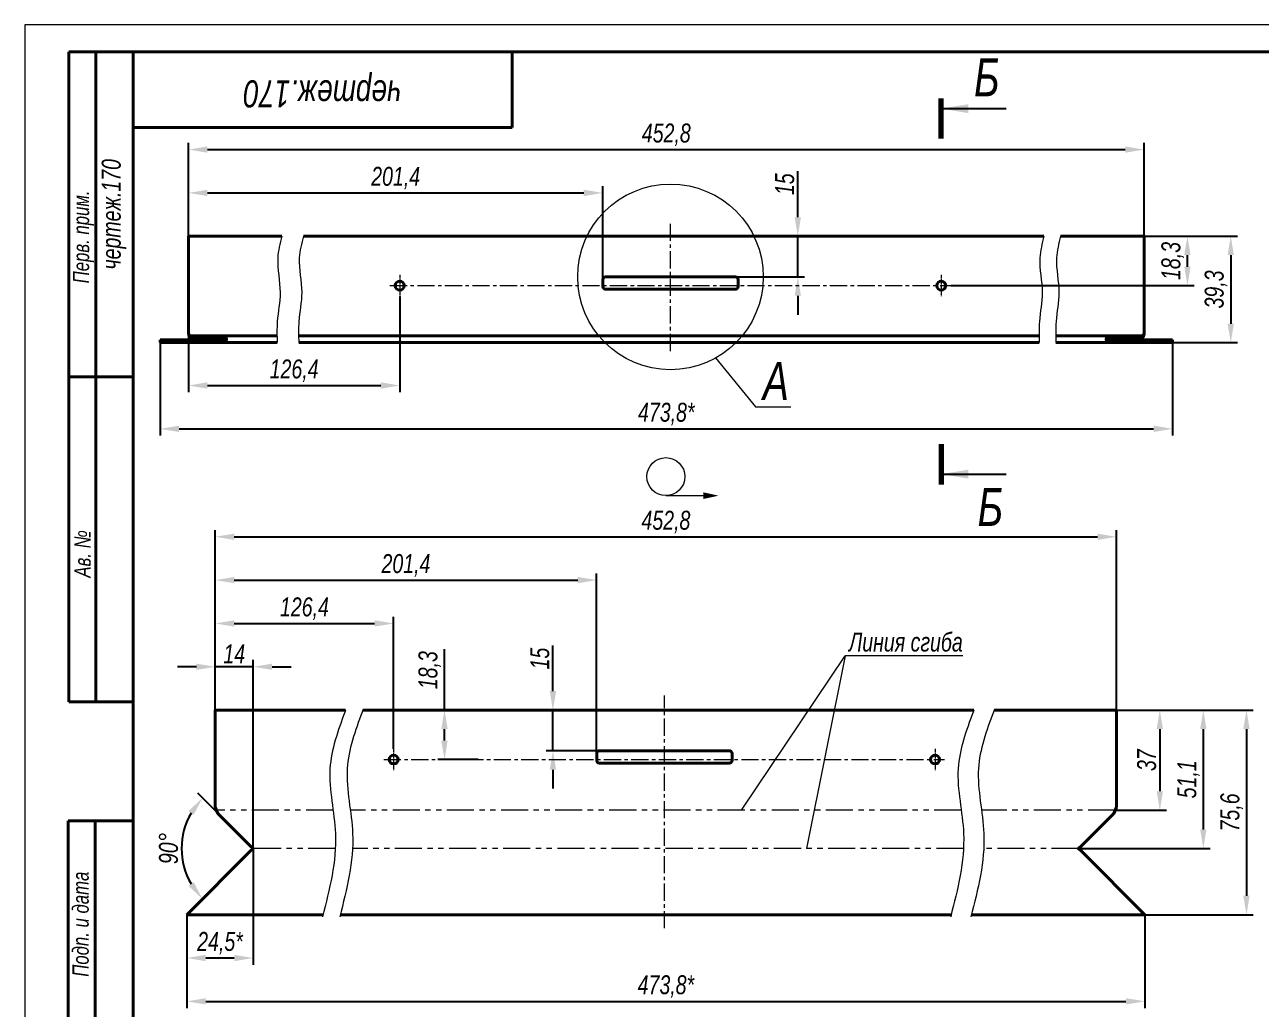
# Model space of a CAD drawing. Header units: millimetres. Extents: x 8428 to 17165, y -24193 to -22478.
# Drawn here: x 8427.6 to 8655.9, y -22659.7 to -22477.9 of the extents above; entities that cross this region are included whole.
import ezdxf

# ---------------------------------------------------------------- set-up
doc = ezdxf.new("R2010")
doc.units = ezdxf.units.MM
doc.linetypes.add('LT_04', pattern=[20, 10, -2, 2, -2, 2, -2])
doc.linetypes.add('LT_08', pattern=[10.16, 6.35, -1.27, 1.27, -1.27])
for name, color, linetype, lineweight in [('Layer_01', 3, 'Continuous', 13), ('Layer_02', 5, 'LT_04', 13), ('Layer_05', 7, 'Continuous', 40), ('Layer_08', 1, 'Continuous', 15), ('Layer_09', 6, 'Continuous', 15), ('Layer_15', 7, 'Continuous', 40), ('Layer_20', 8, 'Continuous', 20)]:
    doc.layers.add(name, color=color, linetype=linetype, lineweight=lineweight)
doc.styles.add('Style_01', font='ARIALNI.TTF', dxfattribs={"width": 0.9, "height": 3.5})
doc.dimstyles.new('DimStyle_05', dxfattribs={"dimtxt": 3.5, "dimasz": 3.5, "dimexe": 1.25, "dimexo": 0, "dimtad": 1, "dimlfac": 2, "dimtxsty": 'Style_01', "dimcen": 0, "dimazin": 3, "dimtfac": 1, "dimtmove": 0, "dimatfit": 3})

# ---------------------------------------------------------------- blocks, each defined once
blk = doc.blocks.new('Block_146')
at = {"layer": 'Layer_05', "linetype": 'Continuous', "lineweight": 15}
for p, q in [((0, 297.18), (0, 0.18)), ((420, 297.18), (0, 297.18))]:
    blk.add_line(p, q, dxfattribs=at)
at = {"layer": 'Layer_05', "linetype": 'Continuous'}
for p, q in [((415, 292.18), (8.12, 292.18)), ((8.12, 172.18), (8.12, 292.18)), ((13.12, 172.18), (13.12, 292.18)), ((20, 292.18), (20, 5.18)), ((90, 292.18), (90, 278.18)), ((20, 278.18), (90, 278.18)), ((8.12, 232.18), (20, 232.18)), ((8.12, 172.18), (20, 172.18)), ((8, 5.18), (8, 150.18)), ((8, 150.18), (20, 150.18)), ((13, 5.18), (13, 150.18))]:
    blk.add_line(p, q, dxfattribs=at)
at = {"layer": 'Layer_05', "linetype": 'Continuous', "style": 'Style_01', "width": 0.9}
for s, p in [('Перв. прим.', (11.89, 249.43)), ('Ав. №', (12.16, 195.1)), ('Подп. и дата', (11.81, 121.4))]:
    blk.add_text(s, height=3, rotation=90, dxfattribs=at).set_placement(p)
blk = doc.blocks.new('*D994')
at = {"layer": 'Defpoints', "color": 0, "ltscale": 0.5, "transparency": 16777216}
for p in [(8463.26, -22623.52), (8456.99, -22626.58), (8469.16, -22629.42), (8469.16, -22630.57), (8457.51, -22642.22)]:
    blk.add_point(p, dxfattribs=at)
at = {"layer": 'Layer_08', "color": 0, "lineweight": -2, "ltscale": 0.5, "transparency": 16777216}
blk.add_line((8463.26, -22623.52), (8459.52, -22619.78), dxfattribs=at)
blk.add_arc((8469.73, -22629.99), 13.19, 150.2436, 209.7564, dxfattribs=at)
at = {"layer": 'Layer_08', "color": 0, "ltscale": 0.5, "transparency": 16777216}
for points in [[(8457.81, -22623.09), (8458.74, -22623.8), (8460.4, -22620.66)], [(8458.74, -22636.19), (8457.81, -22636.9), (8460.4, -22639.32)]]:
    blk.add_solid(points, dxfattribs=at)
at = {"layer": 'Layer_08', "color": 0, "ltscale": 0.5, "transparency": 16777216, "insert": (8454.13, -22629.99), "char_height": 3.5, "attachment_point": 5, "rotation": 90, "style": 'Style_01'}
blk.add_mtext('90°', dxfattribs=at)
blk = doc.blocks.new('*D995')
at = {"layer": 'Defpoints', "color": 0, "ltscale": 0.5, "transparency": 16777216}
for p in [(8469.76, -22629.99), (8457.51, -22642.22), (8457.51, -22650.22)]:
    blk.add_point(p, dxfattribs=at)
at = {"layer": 'Layer_08', "color": 0, "lineweight": -2, "ltscale": 0.5, "transparency": 16777216}
for p, q in [((8469.76, -22629.99), (8469.76, -22651.47)), ((8457.51, -22642.22), (8457.51, -22651.47)), ((8466.26, -22650.22), (8461.01, -22650.22))]:
    blk.add_line(p, q, dxfattribs=at)
at = {"layer": 'Layer_08', "color": 0, "ltscale": 0.5, "transparency": 16777216}
for points in [[(8461.01, -22649.63), (8461.01, -22650.8), (8457.51, -22650.22)], [(8466.26, -22649.63), (8466.26, -22650.8), (8469.76, -22650.22)]]:
    blk.add_solid(points, dxfattribs=at)
at = {"layer": 'Layer_08', "color": 0, "ltscale": 0.5, "transparency": 16777216, "insert": (8463.63, -22647.48), "char_height": 3.5, "attachment_point": 5, "style": 'Style_01'}
blk.add_mtext('24,5*', dxfattribs=at)
blk = doc.blocks.new('*D996')
at = {"layer": 'Defpoints', "color": 0, "ltscale": 0.5, "transparency": 16777216}
for p in [(8457.51, -22642.22), (8634.45, -22642.22), (8634.45, -22658.22)]:
    blk.add_point(p, dxfattribs=at)
at = {"layer": 'Layer_08', "color": 0, "lineweight": -2, "ltscale": 0.5, "transparency": 16777216}
for p, q in [((8457.51, -22642.22), (8457.51, -22659.47)), ((8634.45, -22642.22), (8634.45, -22659.47)), ((8461.01, -22658.22), (8630.95, -22658.22))]:
    blk.add_line(p, q, dxfattribs=at)
at = {"layer": 'Layer_08', "color": 0, "ltscale": 0.5, "transparency": 16777216}
for points in [[(8461.01, -22657.63), (8461.01, -22658.8), (8457.51, -22658.22)], [(8630.95, -22657.63), (8630.95, -22658.8), (8634.45, -22658.22)]]:
    blk.add_solid(points, dxfattribs=at)
at = {"layer": 'Layer_08', "color": 0, "ltscale": 0.5, "transparency": 16777216, "insert": (8545.98, -22655.48), "char_height": 3.5, "attachment_point": 5, "style": 'Style_01'}
blk.add_mtext('473,8*', dxfattribs=at)
blk = doc.blocks.new('*D997')
at = {"layer": 'Defpoints', "color": 0, "ltscale": 0.5, "transparency": 16777216}
for p in [(8462.76, -22596.44), (8462.76, -22604.44), (8469.76, -22629.99)]:
    blk.add_point(p, dxfattribs=at)
at = {"layer": 'Layer_08', "color": 0, "lineweight": -2, "ltscale": 0.5, "transparency": 16777216}
for p, q in [((8459.26, -22596.44), (8455.76, -22596.44)), ((8462.76, -22604.44), (8462.76, -22595.19)), ((8469.76, -22596.44), (8462.76, -22596.44)), ((8469.76, -22629.99), (8469.76, -22595.19)), ((8473.26, -22596.44), (8476.76, -22596.44))]:
    blk.add_line(p, q, dxfattribs=at)
at = {"layer": 'Layer_08', "color": 0, "ltscale": 0.5, "transparency": 16777216}
for points in [[(8459.26, -22595.86), (8459.26, -22597.02), (8462.76, -22596.44)], [(8473.26, -22595.86), (8473.26, -22597.02), (8469.76, -22596.44)]]:
    blk.add_solid(points, dxfattribs=at)
at = {"layer": 'Layer_08', "color": 0, "ltscale": 0.5, "transparency": 16777216, "insert": (8466.26, -22594.06), "char_height": 3.5, "attachment_point": 5, "style": 'Style_01'}
blk.add_mtext('14', dxfattribs=at)
blk = doc.blocks.new('*D998')
at = {"layer": 'Defpoints', "color": 0, "ltscale": 0.5, "transparency": 16777216}
for p in [(8629.2, -22572.44), (8462.76, -22604.44), (8629.2, -22604.44)]:
    blk.add_point(p, dxfattribs=at)
at = {"layer": 'Layer_08', "color": 0, "lineweight": -2, "ltscale": 0.5, "transparency": 16777216}
for p, q in [((8462.76, -22604.44), (8462.76, -22571.19)), ((8629.2, -22604.44), (8629.2, -22571.19)), ((8466.26, -22572.44), (8625.7, -22572.44))]:
    blk.add_line(p, q, dxfattribs=at)
at = {"layer": 'Layer_08', "color": 0, "ltscale": 0.5, "transparency": 16777216}
for points in [[(8466.26, -22571.86), (8466.26, -22573.02), (8462.76, -22572.44)], [(8625.7, -22571.86), (8625.7, -22573.02), (8629.2, -22572.44)]]:
    blk.add_solid(points, dxfattribs=at)
at = {"layer": 'Layer_08', "color": 0, "ltscale": 0.5, "transparency": 16777216, "insert": (8545.98, -22569.71), "char_height": 3.5, "attachment_point": 5, "style": 'Style_01'}
blk.add_mtext('452,8', dxfattribs=at)
blk = doc.blocks.new('*D999')
at = {"layer": 'Defpoints', "color": 0, "ltscale": 0.5, "transparency": 16777216}
for p in [(8629.2, -22604.44), (8628.74, -22622.93), (8637.2, -22622.93)]:
    blk.add_point(p, dxfattribs=at)
at = {"layer": 'Layer_08', "color": 0, "lineweight": -2, "ltscale": 0.5, "transparency": 16777216}
for p, q in [((8629.2, -22604.44), (8638.45, -22604.44)), ((8637.2, -22607.94), (8637.2, -22619.43)), ((8628.74, -22622.93), (8638.45, -22622.93))]:
    blk.add_line(p, q, dxfattribs=at)
at = {"layer": 'Layer_08', "color": 0, "ltscale": 0.5, "transparency": 16777216}
for points in [[(8636.61, -22607.94), (8637.78, -22607.94), (8637.2, -22604.44)], [(8636.61, -22619.43), (8637.78, -22619.43), (8637.2, -22622.93)]]:
    blk.add_solid(points, dxfattribs=at)
at = {"layer": 'Layer_08', "color": 0, "ltscale": 0.5, "transparency": 16777216, "insert": (8634.78, -22613.69), "char_height": 3.5, "attachment_point": 5, "rotation": 90, "style": 'Style_01'}
blk.add_mtext('37', dxfattribs=at)
blk = doc.blocks.new('*D1000')
at = {"layer": 'Defpoints', "color": 0, "ltscale": 0.5, "transparency": 16777216}
for p in [(8620.73, -22604.44), (8621.94, -22629.99), (8645.23, -22629.99)]:
    blk.add_point(p, dxfattribs=at)
at = {"layer": 'Layer_08', "color": 0, "lineweight": -2, "ltscale": 0.5, "transparency": 16777216}
for p, q in [((8620.73, -22604.44), (8646.48, -22604.44)), ((8645.23, -22607.94), (8645.23, -22626.49)), ((8621.94, -22629.99), (8646.48, -22629.99))]:
    blk.add_line(p, q, dxfattribs=at)
at = {"layer": 'Layer_08', "color": 0, "ltscale": 0.5, "transparency": 16777216}
for points in [[(8644.65, -22607.94), (8645.81, -22607.94), (8645.23, -22604.44)], [(8644.65, -22626.49), (8645.81, -22626.49), (8645.23, -22629.99)]]:
    blk.add_solid(points, dxfattribs=at)
at = {"layer": 'Layer_08', "color": 0, "ltscale": 0.5, "transparency": 16777216, "insert": (8642.5, -22617.22), "char_height": 3.5, "attachment_point": 5, "rotation": 90, "style": 'Style_01'}
blk.add_mtext('51,1', dxfattribs=at)
blk = doc.blocks.new('*D1001')
at = {"layer": 'Defpoints', "color": 0, "ltscale": 0.5, "transparency": 16777216}
for p in [(8621.22, -22604.44), (8623.29, -22642.22), (8653.2, -22642.22)]:
    blk.add_point(p, dxfattribs=at)
at = {"layer": 'Layer_08', "color": 0, "lineweight": -2, "ltscale": 0.5, "transparency": 16777216}
for p, q in [((8621.22, -22604.44), (8654.45, -22604.44)), ((8653.2, -22607.94), (8653.2, -22638.72)), ((8623.29, -22642.22), (8654.45, -22642.22))]:
    blk.add_line(p, q, dxfattribs=at)
at = {"layer": 'Layer_08', "color": 0, "ltscale": 0.5, "transparency": 16777216}
for points in [[(8652.61, -22607.94), (8653.78, -22607.94), (8653.2, -22604.44)], [(8652.61, -22638.72), (8653.78, -22638.72), (8653.2, -22642.22)]]:
    blk.add_solid(points, dxfattribs=at)
at = {"layer": 'Layer_08', "color": 0, "ltscale": 0.5, "transparency": 16777216, "insert": (8650.46, -22623.33), "char_height": 3.5, "attachment_point": 5, "rotation": 90, "style": 'Style_01'}
blk.add_mtext('75,6', dxfattribs=at)
blk = doc.blocks.new('*D1002')
at = {"layer": 'Defpoints', "color": 0, "ltscale": 0.5, "transparency": 16777216}
for p in [(8462.76, -22589.03), (8495.69, -22588.44), (8495.69, -22611.58)]:
    blk.add_point(p, dxfattribs=at)
at = {"layer": 'Layer_08', "color": 0, "lineweight": -2, "ltscale": 0.5, "transparency": 16777216}
for p, q in [((8462.76, -22589.03), (8462.76, -22587.19)), ((8495.69, -22611.58), (8495.69, -22587.19)), ((8466.26, -22588.44), (8492.19, -22588.44))]:
    blk.add_line(p, q, dxfattribs=at)
at = {"layer": 'Layer_08', "color": 0, "ltscale": 0.5, "transparency": 16777216}
for points in [[(8466.26, -22587.86), (8466.26, -22589.02), (8462.76, -22588.44)], [(8492.19, -22587.86), (8492.19, -22589.02), (8495.69, -22588.44)]]:
    blk.add_solid(points, dxfattribs=at)
at = {"layer": 'Layer_08', "color": 0, "ltscale": 0.5, "transparency": 16777216, "insert": (8479.22, -22585.71), "char_height": 3.5, "attachment_point": 5, "style": 'Style_01'}
blk.add_mtext('126,4', dxfattribs=at)
blk = doc.blocks.new('*D1003')
at = {"layer": 'Defpoints', "color": 0, "ltscale": 0.5, "transparency": 16777216}
for p in [(8533.19, -22580.44), (8462.76, -22586.11), (8533.19, -22613.09)]:
    blk.add_point(p, dxfattribs=at)
at = {"layer": 'Layer_08', "color": 0, "lineweight": -2, "ltscale": 0.5, "transparency": 16777216}
for p, q in [((8462.76, -22586.11), (8462.76, -22579.19)), ((8466.26, -22580.44), (8529.69, -22580.44)), ((8533.19, -22613.09), (8533.19, -22579.19))]:
    blk.add_line(p, q, dxfattribs=at)
at = {"layer": 'Layer_08', "color": 0, "ltscale": 0.5, "transparency": 16777216}
for points in [[(8466.26, -22579.86), (8466.26, -22581.02), (8462.76, -22580.44)], [(8529.69, -22579.86), (8529.69, -22581.02), (8533.19, -22580.44)]]:
    blk.add_solid(points, dxfattribs=at)
at = {"layer": 'Layer_08', "color": 0, "ltscale": 0.5, "transparency": 16777216, "insert": (8497.97, -22577.71), "char_height": 3.5, "attachment_point": 5, "style": 'Style_01'}
blk.add_mtext('201,4', dxfattribs=at)
blk = doc.blocks.new('*D1004')
at = {"layer": 'Defpoints', "color": 0, "ltscale": 0.5, "transparency": 16777216}
for p in [(8518.85, -22604.44), (8525.11, -22604.44), (8553.53, -22611.94)]:
    blk.add_point(p, dxfattribs=at)
at = {"layer": 'Layer_08', "color": 0, "lineweight": -2, "ltscale": 0.5, "transparency": 16777216}
for p, q in [((8525.11, -22600.94), (8525.11, -22592.54)), ((8518.85, -22604.44), (8526.36, -22604.44)), ((8525.11, -22611.94), (8525.11, -22604.44)), ((8553.53, -22611.94), (8523.86, -22611.94)), ((8525.11, -22615.44), (8525.11, -22618.94))]:
    blk.add_line(p, q, dxfattribs=at)
at = {"layer": 'Layer_08', "color": 0, "ltscale": 0.5, "transparency": 16777216}
for points in [[(8524.53, -22600.94), (8525.7, -22600.94), (8525.11, -22604.44)], [(8524.53, -22615.44), (8525.7, -22615.44), (8525.11, -22611.94)]]:
    blk.add_solid(points, dxfattribs=at)
at = {"layer": 'Layer_08', "color": 0, "ltscale": 0.5, "transparency": 16777216, "insert": (8522.7, -22594.93), "char_height": 3.5, "attachment_point": 5, "rotation": 90, "style": 'Style_01'}
blk.add_mtext('15', dxfattribs=at)
blk = doc.blocks.new('*D1005')
at = {"layer": 'Defpoints', "color": 0, "ltscale": 0.5, "transparency": 16777216}
for p in [(8505.09, -22604.44), (8511.06, -22604.44), (8511.29, -22613.57)]:
    blk.add_point(p, dxfattribs=at)
at = {"layer": 'Layer_08', "color": 0, "lineweight": -2, "ltscale": 0.5, "transparency": 16777216}
for p, q in [((8505.09, -22604.44), (8505.09, -22593.2)), ((8511.06, -22604.44), (8503.84, -22604.44)), ((8505.09, -22610.07), (8505.09, -22607.94)), ((8511.29, -22613.57), (8503.84, -22613.57))]:
    blk.add_line(p, q, dxfattribs=at)
at = {"layer": 'Layer_08', "color": 0, "ltscale": 0.5, "transparency": 16777216}
for points in [[(8504.5, -22607.94), (8505.67, -22607.94), (8505.09, -22604.44)], [(8504.5, -22610.07), (8505.67, -22610.07), (8505.09, -22613.57)]]:
    blk.add_solid(points, dxfattribs=at)
at = {"layer": 'Layer_08', "color": 0, "ltscale": 0.5, "transparency": 16777216, "insert": (8502.35, -22597.07), "char_height": 3.5, "attachment_point": 5, "rotation": 90, "style": 'Style_01'}
blk.add_mtext('18,3', dxfattribs=at)
blk = doc.blocks.new('*D1006')
at = {"layer": 'Defpoints', "color": 0, "ltscale": 0.5, "transparency": 16777216}
for p in [(8630.09, -22516.94), (8642.3, -22516.94), (8598.58, -22526.07)]:
    blk.add_point(p, dxfattribs=at)
at = {"layer": 'Layer_08', "color": 0, "lineweight": -2, "ltscale": 0.5, "transparency": 16777216}
for p, q in [((8630.09, -22516.94), (8643.55, -22516.94)), ((8642.3, -22522.57), (8642.3, -22520.44)), ((8598.58, -22526.07), (8643.55, -22526.07))]:
    blk.add_line(p, q, dxfattribs=at)
at = {"layer": 'Layer_08', "color": 0, "ltscale": 0.5, "transparency": 16777216}
for points in [[(8641.71, -22520.44), (8642.88, -22520.44), (8642.3, -22516.94)], [(8641.71, -22522.57), (8642.88, -22522.57), (8642.3, -22526.07)]]:
    blk.add_solid(points, dxfattribs=at)
at = {"layer": 'Layer_08', "color": 0, "ltscale": 0.5, "transparency": 16777216, "insert": (8639.56, -22521.51), "char_height": 3.5, "attachment_point": 5, "rotation": 90, "style": 'Style_01'}
blk.add_mtext('18,3', dxfattribs=at)
blk = doc.blocks.new('*D1007')
at = {"layer": 'Defpoints', "color": 0, "ltscale": 0.5, "transparency": 16777216}
for p in [(8634.3, -22516.94), (8639.55, -22536.59), (8650.3, -22536.59)]:
    blk.add_point(p, dxfattribs=at)
at = {"layer": 'Layer_08', "color": 0, "lineweight": -2, "ltscale": 0.5, "transparency": 16777216}
for p, q in [((8634.3, -22516.94), (8651.55, -22516.94)), ((8650.3, -22520.44), (8650.3, -22533.09)), ((8639.55, -22536.59), (8651.55, -22536.59))]:
    blk.add_line(p, q, dxfattribs=at)
at = {"layer": 'Layer_08', "color": 0, "ltscale": 0.5, "transparency": 16777216}
for points in [[(8649.71, -22520.44), (8650.88, -22520.44), (8650.3, -22516.94)], [(8649.71, -22533.09), (8650.88, -22533.09), (8650.3, -22536.59)]]:
    blk.add_solid(points, dxfattribs=at)
at = {"layer": 'Layer_08', "color": 0, "ltscale": 0.5, "transparency": 16777216, "insert": (8647.56, -22526.77), "char_height": 3.5, "attachment_point": 5, "rotation": 90, "style": 'Style_01'}
blk.add_mtext('39,3', dxfattribs=at)
blk = doc.blocks.new('*D1008')
at = {"layer": 'Defpoints', "color": 0, "ltscale": 0.5, "transparency": 16777216}
for p in [(8496.82, -22528.06), (8457.81, -22529.86), (8496.82, -22544.51)]:
    blk.add_point(p, dxfattribs=at)
at = {"layer": 'Layer_08', "color": 0, "lineweight": -2, "ltscale": 0.5, "transparency": 16777216}
for p, q in [((8496.82, -22528.06), (8496.82, -22545.76)), ((8457.81, -22529.86), (8457.81, -22545.76)), ((8461.31, -22544.51), (8493.32, -22544.51))]:
    blk.add_line(p, q, dxfattribs=at)
at = {"layer": 'Layer_08', "color": 0, "ltscale": 0.5, "transparency": 16777216}
for points in [[(8461.31, -22543.92), (8461.31, -22545.09), (8457.81, -22544.51)], [(8493.32, -22543.92), (8493.32, -22545.09), (8496.82, -22544.51)]]:
    blk.add_solid(points, dxfattribs=at)
at = {"layer": 'Layer_08', "color": 0, "ltscale": 0.5, "transparency": 16777216, "insert": (8477.32, -22541.77), "char_height": 3.5, "attachment_point": 5, "style": 'Style_01'}
blk.add_mtext('126,4', dxfattribs=at)
blk = doc.blocks.new('*D1009')
at = {"layer": 'Defpoints', "color": 0, "ltscale": 0.5, "transparency": 16777216}
for p in [(8452.56, -22536.59), (8639.55, -22536.59), (8639.55, -22552.51)]:
    blk.add_point(p, dxfattribs=at)
at = {"layer": 'Layer_08', "color": 0, "lineweight": -2, "ltscale": 0.5, "transparency": 16777216}
for p, q in [((8452.56, -22536.59), (8452.56, -22553.76)), ((8639.55, -22536.59), (8639.55, -22553.76)), ((8456.06, -22552.51), (8636.05, -22552.51))]:
    blk.add_line(p, q, dxfattribs=at)
at = {"layer": 'Layer_08', "color": 0, "ltscale": 0.5, "transparency": 16777216}
for points in [[(8456.06, -22551.92), (8456.06, -22553.09), (8452.56, -22552.51)], [(8636.05, -22551.92), (8636.05, -22553.09), (8639.55, -22552.51)]]:
    blk.add_solid(points, dxfattribs=at)
at = {"layer": 'Layer_08', "color": 0, "ltscale": 0.5, "transparency": 16777216, "insert": (8546.05, -22549.77), "char_height": 3.5, "attachment_point": 5, "style": 'Style_01'}
blk.add_mtext('473,8*', dxfattribs=at)
blk = doc.blocks.new('*D1010')
at = {"layer": 'Defpoints', "color": 0, "ltscale": 0.5, "transparency": 16777216}
for p in [(8634.3, -22500.94), (8457.81, -22516.94), (8634.3, -22516.94)]:
    blk.add_point(p, dxfattribs=at)
at = {"layer": 'Layer_08', "color": 0, "lineweight": -2, "ltscale": 0.5, "transparency": 16777216}
for p, q in [((8457.81, -22516.94), (8457.81, -22499.69)), ((8461.31, -22500.94), (8630.8, -22500.94)), ((8634.3, -22516.94), (8634.3, -22499.69))]:
    blk.add_line(p, q, dxfattribs=at)
at = {"layer": 'Layer_08', "color": 0, "ltscale": 0.5, "transparency": 16777216}
for points in [[(8461.31, -22500.36), (8461.31, -22501.53), (8457.81, -22500.94)], [(8630.8, -22500.36), (8630.8, -22501.53), (8634.3, -22500.94)]]:
    blk.add_solid(points, dxfattribs=at)
at = {"layer": 'Layer_08', "color": 0, "ltscale": 0.5, "transparency": 16777216, "insert": (8546.05, -22498.21), "char_height": 3.5, "attachment_point": 5, "style": 'Style_01'}
blk.add_mtext('452,8', dxfattribs=at)
blk = doc.blocks.new('*D1011')
at = {"layer": 'Defpoints', "color": 0, "ltscale": 0.5, "transparency": 16777216}
for p in [(8534.32, -22508.94), (8457.81, -22516.94), (8534.32, -22525.59)]:
    blk.add_point(p, dxfattribs=at)
at = {"layer": 'Layer_08', "color": 0, "lineweight": -2, "ltscale": 0.5, "transparency": 16777216}
for p, q in [((8457.81, -22516.94), (8457.81, -22507.69)), ((8534.32, -22525.59), (8534.32, -22507.69)), ((8461.31, -22508.94), (8530.82, -22508.94))]:
    blk.add_line(p, q, dxfattribs=at)
at = {"layer": 'Layer_08', "color": 0, "ltscale": 0.5, "transparency": 16777216}
for points in [[(8461.31, -22508.36), (8461.31, -22509.53), (8457.81, -22508.94)], [(8530.82, -22508.36), (8530.82, -22509.53), (8534.32, -22508.94)]]:
    blk.add_solid(points, dxfattribs=at)
at = {"layer": 'Layer_08', "color": 0, "ltscale": 0.5, "transparency": 16777216, "insert": (8496.07, -22506.21), "char_height": 3.5, "attachment_point": 5, "style": 'Style_01'}
blk.add_mtext('201,4', dxfattribs=at)
blk = doc.blocks.new('*D1012')
at = {"layer": 'Defpoints', "color": 0, "ltscale": 0.5, "transparency": 16777216}
for p in [(8570.34, -22516.94), (8573.26, -22516.94), (8556.99, -22524.44)]:
    blk.add_point(p, dxfattribs=at)
at = {"layer": 'Layer_08', "color": 0, "lineweight": -2, "ltscale": 0.5, "transparency": 16777216}
for p, q in [((8570.34, -22513.44), (8570.34, -22504.95)), ((8573.26, -22516.94), (8569.09, -22516.94)), ((8570.34, -22524.44), (8570.34, -22516.94)), ((8556.99, -22524.44), (8571.59, -22524.44)), ((8570.34, -22527.94), (8570.34, -22531.44))]:
    blk.add_line(p, q, dxfattribs=at)
at = {"layer": 'Layer_08', "color": 0, "ltscale": 0.5, "transparency": 16777216}
for points in [[(8569.76, -22513.44), (8570.92, -22513.44), (8570.34, -22516.94)], [(8569.76, -22527.94), (8570.92, -22527.94), (8570.34, -22524.44)]]:
    blk.add_solid(points, dxfattribs=at)
at = {"layer": 'Layer_08', "color": 0, "ltscale": 0.5, "transparency": 16777216, "insert": (8567.93, -22507.34), "char_height": 3.5, "attachment_point": 5, "rotation": 90, "style": 'Style_01'}
blk.add_mtext('15', dxfattribs=at)

msp = doc.modelspace()

# ---------------------------------------------------------------- linework, layer by layer
at = {"layer": 'Layer_01'}
msp.add_line((8545.9761, -22564.8379), (8552.8798, -22564.8454), dxfattribs=at)
msp.add_circle((8545.9761, -22561.3328), 3.5051, dxfattribs=at)
msp.add_solid([(8552.8801, -22565.4608), (8555.7011, -22564.8493), (8552.8795, -22564.23)], dxfattribs=at)
at = {"layer": 'Layer_02', "ltscale": 0.5}
for p, q in [((8484.5126, -22622.9297), (8463.0066, -22622.9297)), ((8600.5259, -22622.9297), (8487.692, -22622.9297)), ((8628.9456, -22622.9297), (8604.2727, -22622.9297)), ((8484.9196, -22629.9935), (8469.7566, -22629.9935)), ((8600.9329, -22629.9935), (8488.0991, -22629.9935)), ((8622.1956, -22629.9935), (8604.6797, -22629.9935))]:
    msp.add_line(p, q, dxfattribs=at)
at = {"layer": 'Layer_09', "linetype": 'LT_08', "ltscale": 0.5}
for p, q in [((8546.8239, -22538.1385), (8546.8239, -22514.2625)), ((8495.002, -22526.0699), (8598.584, -22526.0699)), ((8545.6924, -22644.7339), (8545.6924, -22601.7583)), ((8493.8705, -22613.5657), (8597.4525, -22613.5657))]:
    msp.add_line(p, q, dxfattribs=at)
at = {"layer": 'Layer_09', "linetype": 'LT_08', "ltscale": 0.1}
for p, q in [((8496.8239, -22524.083), (8496.8239, -22528.0567)), ((8596.8239, -22524.083), (8596.8239, -22528.0567)), ((8495.6924, -22611.5788), (8495.6924, -22615.5525)), ((8595.6924, -22611.5788), (8595.6924, -22615.5525))]:
    msp.add_line(p, q, dxfattribs=at)
at = {"layer": 'Layer_09'}
msp.add_line((8559.9598, -22622.9297), (8579.095, -22594.4407), dxfattribs=at)
for points in [[(8555.1496, -22539.4245), (8562.5397, -22548.4531)], [(8562.5397, -22548.4531), (8569.0663, -22548.4531)], [(8579.095, -22594.4407), (8571.9645, -22629.9935)], [(8600.7989, -22594.4407), (8579.095, -22594.4407)]]:
    msp.add_lwpolyline(points, dxfattribs=at)
msp.add_circle((8546.8239, -22524.4449), 17.1379, dxfattribs=at)
for points, knots in [([(8475.0516, -22516.9449), (8474.7079, -22518.2757), (8473.8256, -22521.6924), (8475.1966, -22527.0115), (8474.0551, -22532.1924), (8474.1517, -22535.2944), (8474.1921, -22536.5949)], [0, 0, 0, 0, 4.07812569, 10.46967308, 15.86636393, 19.76208666, 19.76208666, 19.76208666, 19.76208666]), ([(8479.0324, -22516.9449), (8478.6888, -22518.2757), (8477.8065, -22521.6924), (8479.1774, -22527.0115), (8478.0359, -22532.1924), (8478.1325, -22535.2944), (8478.173, -22536.5949)], [0, 0, 0, 0, 4.07812569, 10.46967308, 15.86636393, 19.76208666, 19.76208666, 19.76208666, 19.76208666]), ([(8615.7999, -22516.9449), (8615.4563, -22518.2757), (8614.574, -22521.6924), (8615.945, -22527.0115), (8614.8034, -22532.1924), (8614.9, -22535.2944), (8614.9405, -22536.5949)], [0, 0, 0, 0, 4.07812569, 10.46967308, 15.86636393, 19.76208666, 19.76208666, 19.76208666, 19.76208666]), ([(8618.8787, -22516.9449), (8618.5351, -22518.2757), (8617.6528, -22521.6924), (8619.0238, -22527.0115), (8617.8822, -22532.1924), (8617.9788, -22535.2944), (8618.0193, -22536.5949)], [0, 0, 0, 0, 4.07812569, 10.46967308, 15.86636393, 19.76208666, 19.76208666, 19.76208666, 19.76208666]), ([(8486.8328, -22604.4407), (8486.7866, -22604.5659), (8486.7404, -22604.6911), (8486.6942, -22604.8163), (8485.4241, -22608.2597), (8482.7318, -22615.5588), (8486.1619, -22628.4635), (8483.8564, -22637.5059), (8482.5592, -22642.594)], [-0.39180566, -0.39180566, -0.39180566, -0.39180566, 0, 0, 0, 10.7742254, 22.83853545, 38.36167327, 38.36167327, 38.36167327, 38.36167327]), ([(8490.0122, -22604.4407), (8489.966, -22604.5659), (8489.9198, -22604.6911), (8489.8737, -22604.8163), (8488.6035, -22608.2597), (8485.9112, -22615.5588), (8489.3413, -22628.4635), (8487.0359, -22637.5059), (8485.7386, -22642.594)], [-0.39180566, -0.39180566, -0.39180566, -0.39180566, 0, 0, 0, 10.7742254, 22.83853545, 38.36167327, 38.36167327, 38.36167327, 38.36167327]), ([(8602.8461, -22604.4407), (8602.7999, -22604.5659), (8602.7537, -22604.6911), (8602.7076, -22604.8163), (8601.4374, -22608.2597), (8598.7451, -22615.5588), (8602.1752, -22628.4635), (8599.8698, -22637.5059), (8598.5725, -22642.594)], [-0.39180566, -0.39180566, -0.39180566, -0.39180566, 0, 0, 0, 10.7742254, 22.83853545, 38.36167327, 38.36167327, 38.36167327, 38.36167327]), ([(8606.5929, -22604.4407), (8606.5467, -22604.5659), (8606.5005, -22604.6911), (8606.4543, -22604.8163), (8605.1842, -22608.2597), (8602.4918, -22615.5588), (8605.922, -22628.4635), (8603.6165, -22637.5059), (8602.3193, -22642.594)], [-0.39180566, -0.39180566, -0.39180566, -0.39180566, 0, 0, 0, 10.7742254, 22.83853545, 38.36167327, 38.36167327, 38.36167327, 38.36167327])]:
    msp.add_open_spline(points, degree=3, knots=knots, dxfattribs=at)
at = {"layer": 'Layer_15', "linetype": 'Continuous'}
for p, q in [((8457.8076, -22516.9449), (8457.8076, -22534.8449)), ((8457.8076, -22516.9449), (8475.0516, -22516.9449)), ((8479.0324, -22516.9449), (8615.7999, -22516.9449)), ((8618.8787, -22516.9449), (8634.2959, -22516.9449)), ((8634.2959, -22534.8449), (8634.2959, -22516.9449)), ((8534.3239, -22524.9449), (8534.3239, -22526.2449)), ((8558.8239, -22524.4449), (8534.8239, -22524.4449)), ((8559.3239, -22526.2449), (8559.3239, -22524.9449)), ((8534.8239, -22526.7449), (8558.8239, -22526.7449)), ((8458.3076, -22535.3449), (8464.2076, -22535.3449)), ((8464.2076, -22535.3449), (8474.1577, -22535.3449)), ((8478.1385, -22535.3449), (8614.9061, -22535.3449)), ((8617.9848, -22535.3449), (8627.8959, -22535.3449)), ((8627.8959, -22535.3449), (8633.7959, -22535.3449)), ((8452.5576, -22536.0949), (8464.2076, -22536.0949)), ((8452.5576, -22536.5949), (8452.5576, -22536.0949)), ((8452.5576, -22536.5949), (8464.2076, -22536.5949)), ((8458.3076, -22535.8449), (8464.2076, -22535.8449)), ((8464.2076, -22536.5949), (8474.1921, -22536.5949)), ((8464.8076, -22535.9449), (8464.8076, -22535.9949)), ((8478.173, -22536.5949), (8614.9405, -22536.5949)), ((8618.0193, -22536.5949), (8627.8959, -22536.5949)), ((8627.2959, -22535.9949), (8627.2959, -22535.9449)), ((8627.8959, -22535.8449), (8633.7959, -22535.8449)), ((8639.5459, -22536.0949), (8627.8959, -22536.0949)), ((8639.5459, -22536.5949), (8627.8959, -22536.5949)), ((8639.5459, -22536.5949), (8639.5459, -22536.0949)), ((8462.7566, -22604.4407), (8462.7566, -22622.3407)), ((8462.7566, -22604.4407), (8486.8328, -22604.4407)), ((8490.0122, -22604.4407), (8602.8461, -22604.4407)), ((8606.5929, -22604.4407), (8629.1956, -22604.4407)), ((8629.1956, -22622.3407), (8629.1956, -22604.4407)), ((8533.1924, -22612.4407), (8533.1924, -22613.7407)), ((8557.6924, -22611.9407), (8533.6924, -22611.9407)), ((8558.1924, -22613.7407), (8558.1924, -22612.4407)), ((8533.6924, -22614.2407), (8557.6924, -22614.2407)), ((8462.7566, -22622.3407), (8463.2566, -22623.5188)), ((8463.2566, -22623.5188), (8469.1566, -22629.4188)), ((8622.7956, -22629.4188), (8628.6956, -22623.5188)), ((8628.6956, -22623.5188), (8629.1956, -22622.3407)), ((8457.5066, -22642.2183), (8469.1566, -22630.5683)), ((8469.1566, -22629.4188), (8469.7566, -22629.9685)), ((8469.7566, -22630.0185), (8469.1566, -22630.5683)), ((8469.7566, -22629.9685), (8469.7566, -22630.0185)), ((8622.1956, -22629.9685), (8622.7956, -22629.4188)), ((8622.1956, -22630.0185), (8622.1956, -22629.9685)), ((8622.7956, -22630.5683), (8622.1956, -22630.0185)), ((8634.4456, -22642.2183), (8622.7956, -22630.5683)), ((8457.5066, -22642.2183), (8482.6549, -22642.2183)), ((8485.8344, -22642.2183), (8598.6683, -22642.2183)), ((8602.415, -22642.2183), (8634.4456, -22642.2183))]:
    msp.add_line(p, q, dxfattribs=at)
for centre in [(8496.8239, -22526.0699), (8596.8239, -22526.0699), (8495.6924, -22613.5657), (8595.6924, -22613.5657)]:
    msp.add_circle(centre, 0.825, dxfattribs=at)
for centre, radius, start, end in [((8534.8239, -22524.9449), 0.5, 90, 180), ((8534.8239, -22526.2449), 0.5, 180, 270), ((8558.8239, -22524.9449), 0.5, 0, 90), ((8558.8239, -22526.2449), 0.5, 270, 0), ((8458.3076, -22534.8449), 0.5, 180, 270), ((8464.2076, -22535.9449), 0.6, 0, 90), ((8627.8959, -22535.9449), 0.6, 90, 180), ((8633.7959, -22534.8449), 0.5, 270, 0), ((8464.2076, -22535.9949), 0.6, 270, 0), ((8627.8959, -22535.9949), 0.6, 180, 270), ((8533.6924, -22612.4407), 0.5, 90, 180), ((8557.6924, -22612.4407), 0.5, 0, 90), ((8533.6924, -22613.7407), 0.5, 180, 270), ((8557.6924, -22613.7407), 0.5, 270, 0)]:
    msp.add_arc(centre, radius, start, end, dxfattribs=at)
for centre, major_axis, ratio, start_param, end_param in [((8458.3076, -22534.8449), (0, 1), 0.5, 1.57079633, 3.14159265), ((8633.7959, -22534.8449), (0, 1), 0.5, 3.14159265, 4.71238898), ((8464.2076, -22535.9449), (0.6, 0), 0.16666667, 0, 1.57079633), ((8464.2076, -22535.9949), (0.6, 0), 0.16666667, 4.71238898, 6.28318531), ((8627.8959, -22535.9449), (0.6, 0), 0.16666667, 1.57079633, 3.14159265), ((8627.8959, -22535.9949), (0.6, 0), 0.16666667, 3.14159265, 4.71238898)]:
    msp.add_ellipse(centre, major_axis=major_axis, ratio=ratio, start_param=start_param, end_param=end_param, dxfattribs=at)
at = {"layer": 'Layer_20', "lineweight": 70}
for p, q in [((8596.8239, -22498.9282), (8596.8239, -22491.4888)), ((8596.8239, -22555.3306), (8596.8239, -22562.77))]:
    msp.add_line(p, q, dxfattribs=at)

# ---------------------------------------------------------------- block references
at = {"layer": 'Layer_05'}
msp.add_blockref('Block_146', (8427.5641, -22775.0743), dxfattribs=at)

# ---------------------------------------------------------------- texts
at = {"layer": 'Layer_01', "style": 'Style_01', "width": 0.9}
for p in [(8602.8844, -22491.1065), (8603.5458, -22570.4355)]:
    msp.add_text('Б', height=7, dxfattribs=at).set_placement(p)
at = {"layer": 'Layer_01', "attachment_point": 5, "style": 'Style_01'}
for insert, char_height, width, rotation in [((8482.5641, -22489.8924), 5, 70, 180), ((8444.0641, -22512.8924), 3.5, 60, 90)]:
    msp.add_mtext('чертеж.170', dxfattribs=dict(at, insert=insert, char_height=char_height, width=width, rotation=rotation))
at = {"layer": 'Layer_01', "insert": (8563.8747, -22540.1885), "char_height": 7, "attachment_point": 1, "style": 'Style_01'}
msp.add_mtext('А', dxfattribs=at)
at = {"layer": 'Layer_01', "insert": (8600.8025, -22593.6758), "char_height": 3.5, "width": 97.569112, "attachment_point": 9, "style": 'Style_01'}
msp.add_mtext('Линия сгиба', dxfattribs=at)

# ---------------------------------------------------------------- dimensions: what is measured, and where the dimension line sits
at = {"layer": 'Layer_08', "ltscale": 0.5}
for base, p1, p2, text, picture, middle in [((8634.2959, -22500.9449), (8457.8076, -22516.9449), (8634.2959, -22516.9449), '452,8', '*D1010', (8546.0517, -22498.2094)), ((8534.3239, -22508.9449), (8457.8076, -22516.9449), (8534.3239, -22525.5949), '201,4', '*D1011', (8496.0658, -22506.2094)), ((8496.8239, -22544.5072), (8457.8076, -22529.8584), (8496.8239, -22528.0567), '126,4', '*D1008', (8477.3158, -22541.7717)), ((8639.5459, -22552.5072), (8452.5576, -22536.5949), (8639.5459, -22536.5949), '473,8*', '*D1009', (8546.0517, -22549.7717)), ((8629.1956, -22572.4407), (8462.7566, -22604.4407), (8629.1956, -22604.4407), '452,8', '*D998', (8545.9761, -22569.7051)), ((8533.1924, -22580.4407), (8462.7566, -22586.1089), (8533.1924, -22613.0907), '201,4', '*D1003', (8497.9745, -22577.7051)), ((8495.6924, -22588.4407), (8462.7566, -22589.0287), (8495.6924, -22611.5788), '126,4', '*D1002', (8479.2245, -22585.7051)), ((8457.5066, -22650.2183), (8469.7566, -22629.9935), (8457.5066, -22642.2183), '<>*', '*D995', (8463.6316, -22647.4828)), ((8634.4456, -22658.2183), (8457.5066, -22642.2183), (8634.4456, -22642.2183), '473,8*', '*D996', (8545.9761, -22655.4828))]:
    dim = msp.add_linear_dim(base=base, p1=p1, p2=p2, text=text, dimstyle='DimStyle_05', dxfattribs=at)
    dim.commit()
    dim.dimension.update_dxf_attribs({"geometry": picture, "text_midpoint": middle})
for base, p1, p2, picture, middle in [((8570.3396, -22516.9449), (8556.9892, -22524.4449), (8573.2644, -22516.9449), '*D1012', (8570.3396, -22507.345)), ((8525.1141, -22604.4407), (8553.5312, -22611.9407), (8518.8541, -22604.4407), '*D1004', (8525.1141, -22594.9303))]:
    dim = msp.add_linear_dim(base=base, p1=p1, p2=p2, angle=90, dimstyle='DimStyle_05', dxfattribs=at)
    dim.commit()
    dim.dimension.update_dxf_attribs({"geometry": picture, "text_midpoint": middle, "dimtype": 160})
for base, p1, p2, text, picture, middle in [((8642.2959, -22516.9449), (8598.584, -22526.0699), (8630.089, -22516.9449), '18,3', '*D1006', (8639.5603, -22521.5074)), ((8653.1956, -22642.2183), (8621.2226, -22604.4407), (8623.2915, -22642.2183), '75,6', '*D1001', (8650.4601, -22623.3295)), ((8637.1956, -22622.9297), (8629.1956, -22604.4407), (8628.7377, -22622.9297), '37', '*D999', (8634.7836, -22613.6852))]:
    dim = msp.add_linear_dim(base=base, p1=p1, p2=p2, angle=90, text=text, dimstyle='DimStyle_05', dxfattribs=at)
    dim.commit()
    dim.dimension.update_dxf_attribs({"geometry": picture, "text_midpoint": middle})
dim = msp.add_linear_dim(base=(8650.2959, -22536.5949), p1=(8634.2959, -22516.9449), p2=(8639.5459, -22536.5949), angle=90, dimstyle='DimStyle_05', dxfattribs=at)
dim.commit()
dim.dimension.update_dxf_attribs({"geometry": '*D1007', "text_midpoint": (8647.5603, -22526.7699)})
dim = msp.add_linear_dim(base=(8462.7566, -22596.4407), p1=(8469.7566, -22629.9935), p2=(8462.7566, -22604.4407), dimstyle='DimStyle_05', dxfattribs=at)
dim.commit()
dim.dimension.update_dxf_attribs({"geometry": '*D997', "text_midpoint": (8466.2566, -22594.0585)})
for base, p1, p2, text, picture, middle in [((8505.0875, -22604.4407), (8511.2878, -22613.5657), (8511.0622, -22604.4407), '18,3', '*D1005', (8505.0875, -22597.069)), ((8645.2315, -22629.9935), (8620.7346, -22604.4407), (8621.9448, -22629.9935), '51,1', '*D1000', (8645.2315, -22617.2171))]:
    dim = msp.add_linear_dim(base=base, p1=p1, p2=p2, angle=90, text=text, dimstyle='DimStyle_05', dxfattribs=at)
    dim.commit()
    dim.dimension.update_dxf_attribs({"geometry": picture, "text_midpoint": middle, "dimtype": 160})
dim = msp.add_angular_dim_2l(base=(8456.9867, -22626.5786), line1=((8463.2566, -22623.5188), (8469.1566, -22629.4188)), line2=((8457.5066, -22642.2183), (8469.1566, -22630.5683)), dimstyle='DimStyle_05', dxfattribs=at)
dim.commit()
dim.dimension.update_dxf_attribs({"geometry": '*D994', "text_midpoint": (8454.1251, -22629.9935)})

# ---------------------------------------------------------------- leaders
at = {"layer": 'Layer_20'}
for points in [[(8596.8239, -22493.3891), (8608.8239, -22493.3891)], [(8596.8239, -22560.8698), (8608.8239, -22560.8698)]]:
    msp.add_leader(points, dimstyle='DimStyle_05', override={"dimasz": 5, "dimclrd": 6}, dxfattribs=at)

doc.saveas('drawing.dxf')
